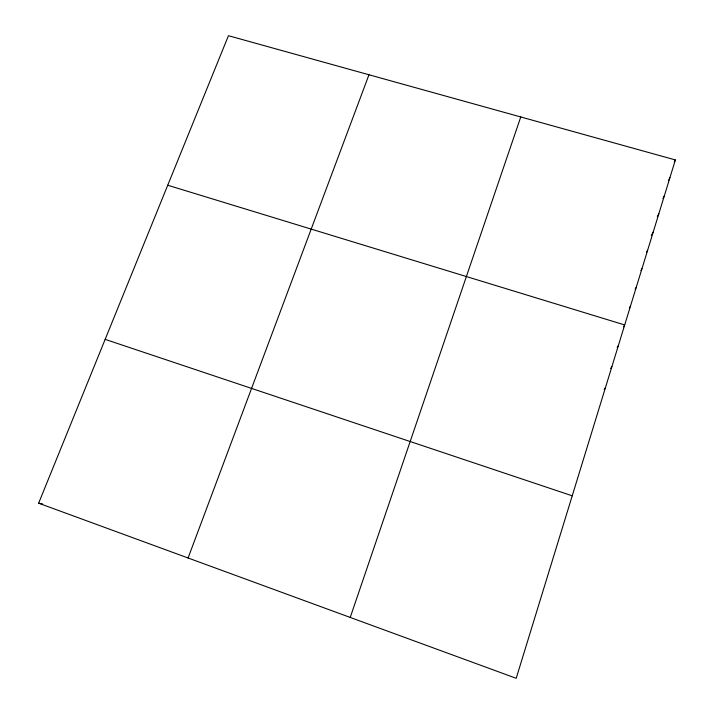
<?xml version="1.0" encoding="UTF-8"?>
<svg xmlns="http://www.w3.org/2000/svg" width="714" height="714" viewBox="0 0 714 714"><rect width="100%" height="100%" fill="white"/><g stroke="black" fill="none" stroke-linecap="round" stroke-linejoin="round"><path stroke-width="1.07" d="M675.364 159.936L516.195 678.3L38.636 503.191L228.444 35.7L675.364 159.936L674.373 161.917M350.226 617.449L520.765 116.962M188.085 557.991L368.977 74.765M668.447 180.615L669.893 177.75M662.967 198.438L664.377 195.698M657.326 216.628L658.835 213.763M651.284 235.611L653.248 231.961M646.572 252.203L647.616 250.293M640.931 270.561L641.948 268.759M635.139 289.25L636.236 287.349M629.418 307.868L630.489 306.083M623.527 326.833L624.696 324.95L167.736 185.238M617.199 347.45L618.315 345.71M610.657 368.46L611.889 366.639M604.231 389.389L605.418 387.729M38.636 503.191L42.661 503.986M105.154 339.364L572.226 495.811"/></g></svg>
